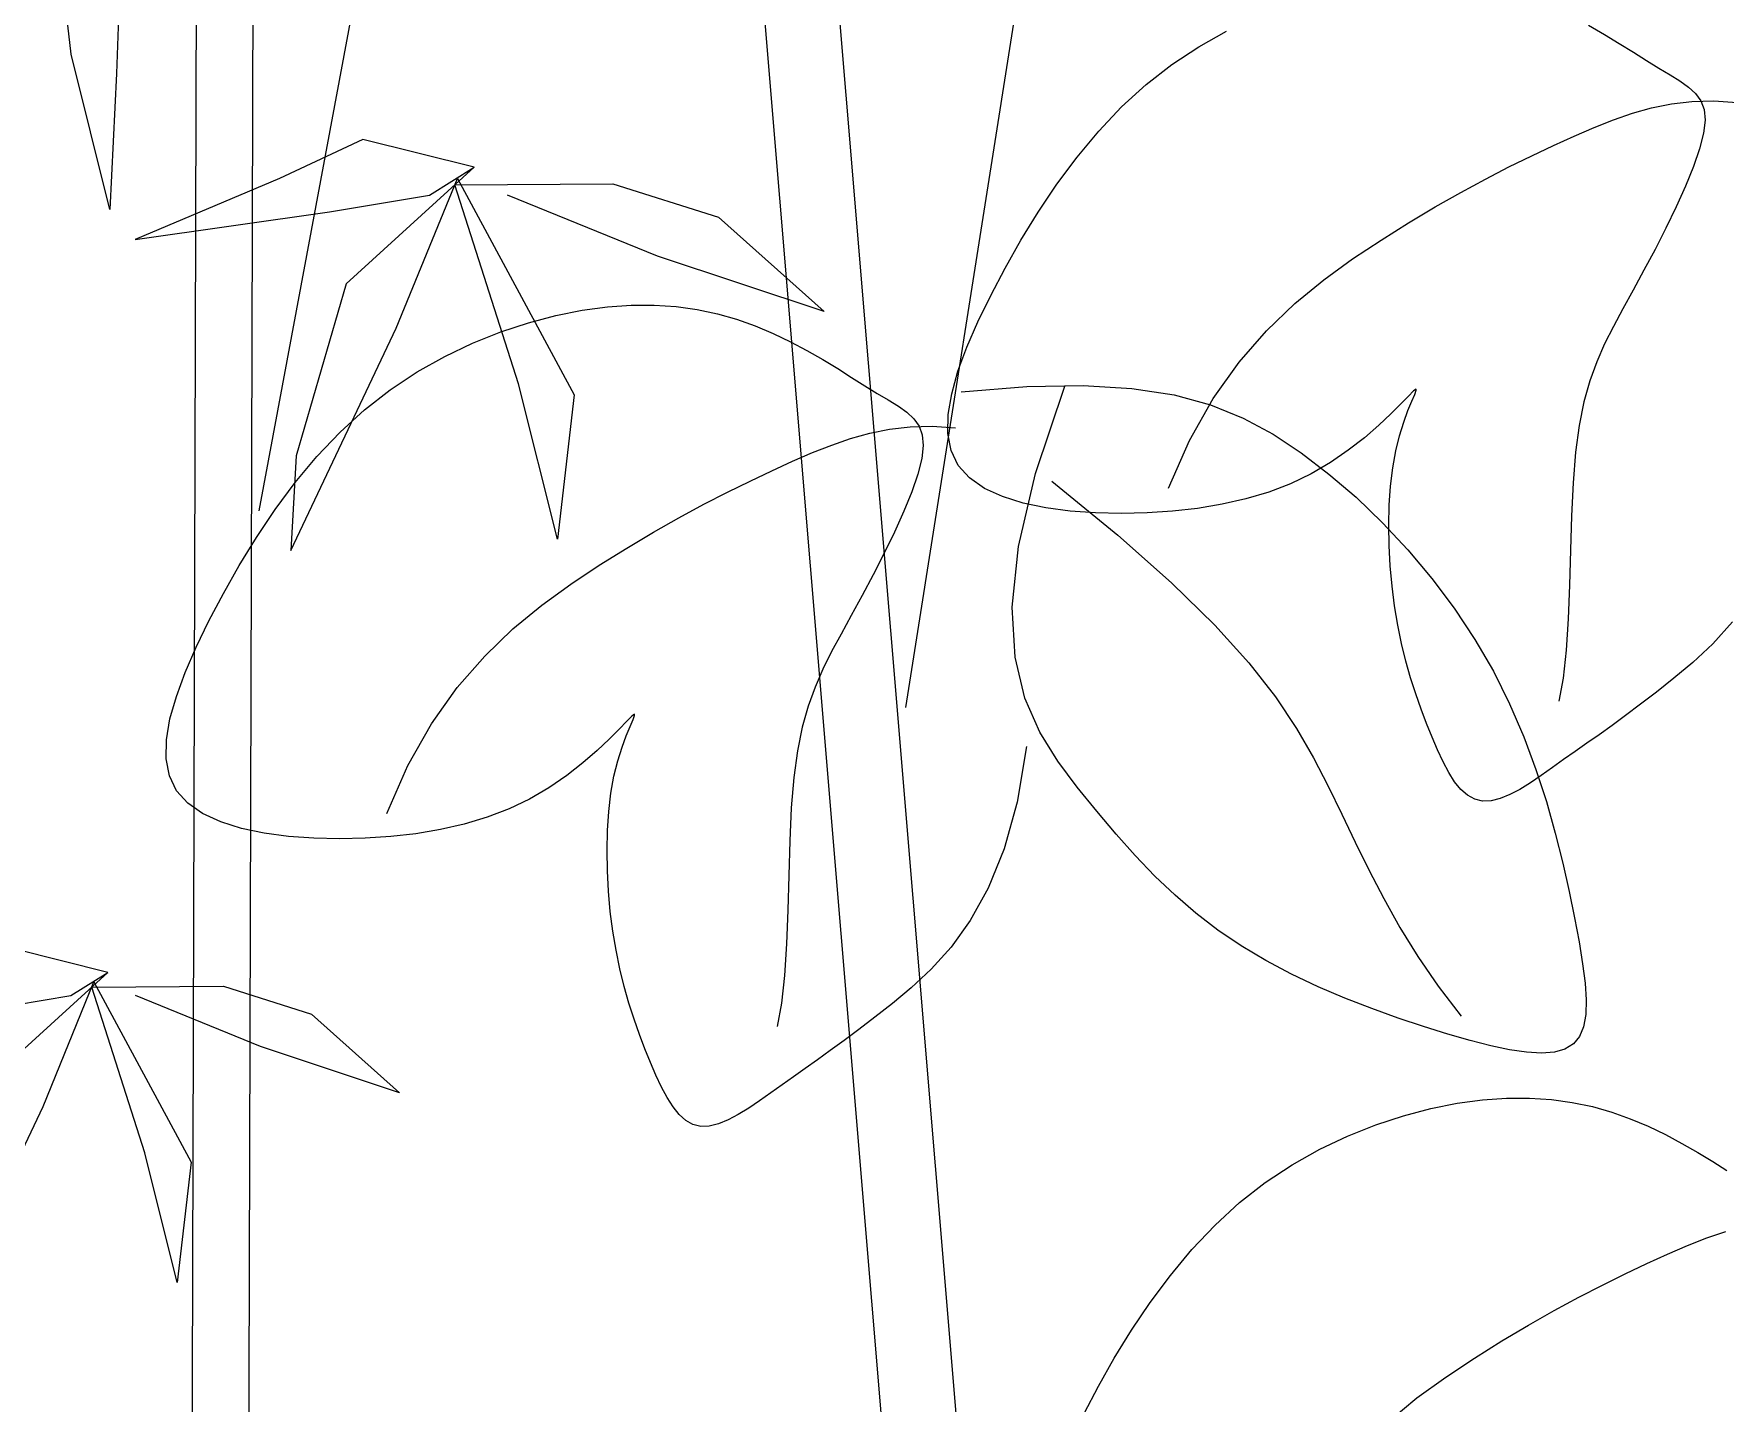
# Model space of a CAD drawing. Extents: x -1568 to -728, y -1287 to -990.
# Drawn here: x -1349.347 to -1347.82, y -1095.551 to -1094.314 of the extents above; entities that cross this region are included whole.
import ezdxf

# ---------------------------------------------------------------- set-up
doc = ezdxf.new("R2010")
doc.units = 0
doc.header["$LTSCALE"] = 5
doc.layers.get('0').update_dxf_attribs({"linetype": 'CONTINUOUS'})
doc.layers.add('LH', color=94, linetype='CONTINUOUS')
doc.layers.add('尺寸标注', color=2, linetype='CONTINUOUS')

# ---------------------------------------------------------------- blocks, each defined once
blk = doc.blocks.new('15')
at = {"layer": 'LH', "color": 38}
for p, q in [((-0.1817, 1.7315), (-0.1722, 1.726)), ((-0.4163, 1.7186), (-0.3997, 1.7279)), ((-0.1722, 1.726), (-0.1632, 1.7206)), ((-0.1632, 1.7206), (-0.1547, 1.7152)), ((-0.4325, 1.7079), (-0.4163, 1.7186)), ((-0.1547, 1.7152), (-0.1468, 1.7102)), ((-0.1468, 1.7102), (-0.1395, 1.7057)), ((-0.448, 1.6958), (-0.4325, 1.7079)), ((-0.1395, 1.7057), (-0.1327, 1.7016)), ((-0.1327, 1.7016), (-0.1267, 1.698)), ((-0.4627, 1.6823), (-0.448, 1.6958)), ((-0.1267, 1.698), (-0.1215, 1.6943)), ((-0.1215, 1.6943), (-0.1173, 1.6904)), ((-0.1173, 1.6904), (-0.1142, 1.6859)), ((-0.4765, 1.6677), (-0.4627, 1.6823)), ((-0.1553, 1.6786), (-0.1438, 1.6818)), ((-0.1438, 1.6818), (-0.1319, 1.6842)), ((-0.1319, 1.6842), (-0.1195, 1.6856)), ((-0.1195, 1.6856), (-0.1064, 1.6859)), ((-0.1142, 1.6859), (-0.1122, 1.6807)), ((-0.1122, 1.6807), (-0.1116, 1.6743)), ((-0.1064, 1.6859), (-0.0923, 1.685)), ((-0.1903, 1.6648), (-0.1784, 1.67)), ((-0.1784, 1.67), (-0.1668, 1.6746)), ((-0.1668, 1.6746), (-0.1553, 1.6786)), ((-0.1116, 1.6743), (-0.1125, 1.6665)), ((-0.4895, 1.6521), (-0.4765, 1.6677)), ((-0.2159, 1.6529), (-0.2028, 1.6591)), ((-0.2028, 1.6591), (-0.1903, 1.6648)), ((-0.1125, 1.6665), (-0.1149, 1.6571)), ((-0.5017, 1.6358), (-0.4895, 1.6521)), ((-0.2296, 1.6462), (-0.2159, 1.6529)), ((-0.1149, 1.6571), (-0.1186, 1.6464)), ((-0.2586, 1.6308), (-0.2438, 1.6389)), ((-0.2438, 1.6389), (-0.2296, 1.6462)), ((-0.1186, 1.6464), (-0.1233, 1.6347)), ((-0.5129, 1.619), (-0.5017, 1.6358)), ((-0.274, 1.6221), (-0.2586, 1.6308)), ((-0.1233, 1.6347), (-0.129, 1.6222)), ((-0.5233, 1.6021), (-0.5129, 1.619)), ((-0.29, 1.6125), (-0.274, 1.6221)), ((-0.129, 1.6222), (-0.1352, 1.6094)), ((-0.3066, 1.6022), (-0.29, 1.6125)), ((-0.1352, 1.6094), (-0.1417, 1.5965)), ((-0.5329, 1.5853), (-0.5233, 1.6021)), ((-0.3237, 1.5908), (-0.3066, 1.6022)), ((-0.3411, 1.5782), (-0.3237, 1.5908)), ((-0.1417, 1.5965), (-0.1484, 1.584)), ((-0.5415, 1.5688), (-0.5329, 1.5853)), ((-0.3585, 1.5639), (-0.3411, 1.5782)), ((-0.1484, 1.584), (-0.1549, 1.572)), ((-0.5492, 1.5529), (-0.5415, 1.5688)), ((-0.1549, 1.572), (-0.1611, 1.5608)), ((-0.8032, 1.5567), (-0.7874, 1.5599)), ((-0.7874, 1.5599), (-0.7722, 1.562)), ((-0.7722, 1.562), (-0.7578, 1.563)), ((-0.7578, 1.563), (-0.744, 1.563)), ((-0.744, 1.563), (-0.7308, 1.5621)), ((-0.7308, 1.5621), (-0.7181, 1.5604)), ((-0.7181, 1.5604), (-0.706, 1.5578)), ((-0.706, 1.5578), (-0.6944, 1.5545)), ((-0.3756, 1.5475), (-0.3585, 1.5639)), ((-0.1611, 1.5608), (-0.1668, 1.5502)), ((-0.8364, 1.5469), (-0.8196, 1.5524)), ((-0.8196, 1.5524), (-0.8032, 1.5567)), ((-0.6944, 1.5545), (-0.6832, 1.5506)), ((-0.6832, 1.5506), (-0.6724, 1.546)), ((-0.5559, 1.5377), (-0.5492, 1.5529)), ((-0.392, 1.5286), (-0.3756, 1.5475)), ((-0.1668, 1.5502), (-0.1721, 1.5397)), ((-0.8701, 1.5321), (-0.8533, 1.5402)), ((-0.8533, 1.5402), (-0.8364, 1.5469)), ((-0.6724, 1.546), (-0.662, 1.541)), ((-0.662, 1.541), (-0.6521, 1.5357)), ((-0.5612, 1.5232), (-0.5559, 1.5377)), ((-0.1721, 1.5397), (-0.1768, 1.5289)), ((-0.8867, 1.5228), (-0.8701, 1.5321)), ((-0.6521, 1.5357), (-0.6426, 1.5302)), ((-0.6426, 1.5302), (-0.6336, 1.5248)), ((-0.4076, 1.5068), (-0.392, 1.5286)), ((-0.1768, 1.5289), (-0.181, 1.5174)), ((-0.9029, 1.5121), (-0.8867, 1.5228)), ((-0.6336, 1.5248), (-0.6252, 1.5194)), ((-0.6252, 1.5194), (-0.6173, 1.5144)), ((-0.565, 1.5097), (-0.5612, 1.5232)), ((-0.181, 1.5174), (-0.1845, 1.5047)), ((-0.9184, 1.5), (-0.9029, 1.5121)), ((-0.6173, 1.5144), (-0.6099, 1.5099)), ((-0.6099, 1.5099), (-0.6032, 1.5059)), ((-0.5671, 1.4971), (-0.565, 1.5097)), ((-0.5593, 1.5108), (-0.5198, 1.514)), ((-0.5198, 1.514), (-0.4858, 1.5146)), ((-0.5146, 1.4616), (-0.497, 1.5143)), ((-0.4858, 1.5146), (-0.4565, 1.5129)), ((-0.4565, 1.5129), (-0.4312, 1.509)), ((-0.4312, 1.509), (-0.4092, 1.503)), ((-0.4218, 1.4816), (-0.4076, 1.5068)), ((-0.2901, 1.5083), (-0.2947, 1.5036)), ((-0.287, 1.5114), (-0.2901, 1.5083)), ((-0.2881, 1.5051), (-0.2863, 1.5093)), ((-0.2855, 1.5125), (-0.287, 1.5114)), ((-0.2863, 1.5093), (-0.2854, 1.5118)), ((-0.2854, 1.5118), (-0.2855, 1.5125)), ((-0.9331, 1.4865), (-0.9184, 1.5)), ((-0.6032, 1.5059), (-0.5971, 1.5022)), ((-0.5971, 1.5022), (-0.592, 1.4985)), ((-0.592, 1.4985), (-0.5877, 1.4946)), ((-0.5673, 1.4857), (-0.5671, 1.4971)), ((-0.4092, 1.503), (-0.3896, 1.495)), ((-0.3007, 1.4976), (-0.308, 1.4907)), ((-0.2947, 1.5036), (-0.3007, 1.4976)), ((-0.2929, 1.4926), (-0.2904, 1.4995)), ((-0.2904, 1.4995), (-0.2881, 1.5051)), ((-0.1845, 1.5047), (-0.1874, 1.4905)), ((-0.947, 1.4719), (-0.9331, 1.4865)), ((-0.6142, 1.486), (-0.6024, 1.4884)), ((-0.6024, 1.4884), (-0.59, 1.4898)), ((-0.59, 1.4898), (-0.5768, 1.4901)), ((-0.5877, 1.4946), (-0.5846, 1.4901)), ((-0.5846, 1.4901), (-0.5827, 1.4849)), ((-0.5768, 1.4901), (-0.5627, 1.4892)), ((-0.3896, 1.495), (-0.3716, 1.4854)), ((-0.308, 1.4907), (-0.3166, 1.4832)), ((-0.2955, 1.4844), (-0.2929, 1.4926)), ((-0.1874, 1.4905), (-0.1896, 1.4744)), ((-0.6488, 1.4742), (-0.6372, 1.4788)), ((-0.6372, 1.4788), (-0.6258, 1.4828)), ((-0.6258, 1.4828), (-0.6142, 1.486)), ((-0.5821, 1.4785), (-0.5829, 1.4707)), ((-0.5827, 1.4849), (-0.5821, 1.4785)), ((-0.5654, 1.4755), (-0.5673, 1.4857)), ((-0.4346, 1.4528), (-0.4218, 1.4816)), ((-0.3716, 1.4854), (-0.3547, 1.4741)), ((-0.3166, 1.4832), (-0.3263, 1.4756)), ((-0.2978, 1.4752), (-0.2955, 1.4844)), ((-0.96, 1.4563), (-0.947, 1.4719)), ((-0.6733, 1.4633), (-0.6608, 1.469)), ((-0.6608, 1.469), (-0.6488, 1.4742)), ((-0.5829, 1.4707), (-0.5853, 1.4613)), ((-0.5611, 1.4665), (-0.5654, 1.4755)), ((-0.5543, 1.459), (-0.5611, 1.4665)), ((-0.3547, 1.4741), (-0.338, 1.4613)), ((-0.337, 1.4682), (-0.3486, 1.4614)), ((-0.3263, 1.4756), (-0.337, 1.4682)), ((-0.2996, 1.465), (-0.2978, 1.4752)), ((-0.1896, 1.4744), (-0.191, 1.4561)), ((-0.9721, 1.44), (-0.96, 1.4563)), ((-0.7, 1.4504), (-0.6863, 1.4571)), ((-0.6863, 1.4571), (-0.6733, 1.4633)), ((-0.5853, 1.4613), (-0.589, 1.4506)), ((-0.5453, 1.4527), (-0.5543, 1.459)), ((-0.5248, 1.4176), (-0.5146, 1.4616)), ((-0.5048, 1.457), (-0.465, 1.4245)), ((-0.3486, 1.4614), (-0.361, 1.4555)), ((-0.338, 1.4613), (-0.3216, 1.4473)), ((-0.3009, 1.454), (-0.2996, 1.465)), ((-0.191, 1.4561), (-0.192, 1.4362)), ((-0.7142, 1.4431), (-0.7, 1.4504)), ((-0.589, 1.4506), (-0.5938, 1.4389)), ((-0.5344, 1.4477), (-0.5453, 1.4527)), ((-0.522, 1.4438), (-0.5344, 1.4477)), ((-0.388, 1.4464), (-0.4023, 1.4431)), ((-0.3742, 1.4505), (-0.388, 1.4464)), ((-0.361, 1.4555), (-0.3742, 1.4505)), ((-0.3216, 1.4473), (-0.3058, 1.432)), ((-0.3017, 1.4425), (-0.3009, 1.454)), ((-0.9834, 1.4232), (-0.9721, 1.44)), ((-0.7291, 1.435), (-0.7142, 1.4431)), ((-0.5938, 1.4389), (-0.5994, 1.4264)), ((-0.5083, 1.4409), (-0.522, 1.4438)), ((-0.4936, 1.439), (-0.5083, 1.4409)), ((-0.4784, 1.4379), (-0.4936, 1.439)), ((-0.4629, 1.4376), (-0.4784, 1.4379)), ((-0.4474, 1.4379), (-0.4629, 1.4376)), ((-0.4321, 1.4389), (-0.4474, 1.4379)), ((-0.417, 1.4406), (-0.4321, 1.4389)), ((-0.4023, 1.4431), (-0.417, 1.4406)), ((-0.302, 1.4305), (-0.3017, 1.4425)), ((-0.192, 1.4362), (-0.1926, 1.4154)), ((-0.7605, 1.4167), (-0.7445, 1.4263)), ((-0.7445, 1.4263), (-0.7291, 1.435)), ((-0.5994, 1.4264), (-0.6056, 1.4136)), ((-0.3058, 1.432), (-0.2905, 1.4157)), ((-0.3018, 1.4183), (-0.302, 1.4305)), ((-0.9938, 1.4063), (-0.9834, 1.4232)), ((-0.7771, 1.4064), (-0.7605, 1.4167)), ((-0.5285, 1.3811), (-0.5248, 1.4176)), ((-0.465, 1.4245), (-0.4327, 1.3958)), ((-0.3011, 1.406), (-0.3018, 1.4183)), ((-0.2905, 1.4157), (-0.2761, 1.3985)), ((-0.1926, 1.4154), (-0.1932, 1.3945)), ((-1.0033, 1.3895), (-0.9938, 1.4063)), ((-0.7942, 1.395), (-0.7771, 1.4064)), ((-0.6056, 1.4136), (-0.6122, 1.4007)), ((-0.3, 1.3938), (-0.3011, 1.406)), ((-0.8116, 1.3824), (-0.7942, 1.395)), ((-0.6122, 1.4007), (-0.6188, 1.3882)), ((-0.4327, 1.3958), (-0.4067, 1.3703)), ((-0.2761, 1.3985), (-0.2626, 1.3805)), ((-0.1932, 1.3945), (-0.194, 1.3742)), ((-1.012, 1.373), (-1.0033, 1.3895)), ((-0.6188, 1.3882), (-0.6254, 1.3762)), ((-0.2985, 1.3819), (-0.3, 1.3938)), ((-0.829, 1.3681), (-0.8116, 1.3824)), ((-0.6254, 1.3762), (-0.6315, 1.365)), ((-0.5268, 1.3511), (-0.5285, 1.3811)), ((-0.2965, 1.3704), (-0.2985, 1.3819)), ((-0.2626, 1.3805), (-0.2502, 1.3618)), ((-0.194, 1.3742), (-0.1952, 1.3553)), ((-1.0197, 1.3571), (-1.012, 1.373)), ((-0.846, 1.3517), (-0.829, 1.3681)), ((-0.6315, 1.365), (-0.6373, 1.3544)), ((-0.4067, 1.3703), (-0.3862, 1.3476)), ((-0.2942, 1.3593), (-0.2965, 1.3704)), ((-0.095, 1.3723), (-0.107, 1.359)), ((-1.0263, 1.3419), (-1.0197, 1.3571)), ((-0.6373, 1.3544), (-0.6425, 1.3439)), ((-0.2916, 1.3487), (-0.2942, 1.3593)), ((-0.2502, 1.3618), (-0.239, 1.3426)), ((-0.1952, 1.3553), (-0.197, 1.3385)), ((-0.107, 1.359), (-0.1189, 1.3479)), ((-0.8625, 1.3328), (-0.846, 1.3517)), ((-0.6425, 1.3439), (-0.6472, 1.3331)), ((-0.521, 1.3264), (-0.5268, 1.3511)), ((-0.3862, 1.3476), (-0.3701, 1.3271)), ((-0.2888, 1.3386), (-0.2916, 1.3487)), ((-0.1189, 1.3479), (-0.1303, 1.3384)), ((-1.0316, 1.3274), (-1.0263, 1.3419)), ((-0.2857, 1.329), (-0.2888, 1.3386)), ((-0.239, 1.3426), (-0.2292, 1.323)), ((-0.197, 1.3385), (-0.1996, 1.3245)), ((-0.1303, 1.3384), (-0.1408, 1.3301)), ((-1.0355, 1.3139), (-1.0316, 1.3274)), ((-0.878, 1.311), (-0.8625, 1.3328)), ((-0.6472, 1.3331), (-0.6514, 1.3216)), ((-0.512, 1.3059), (-0.521, 1.3264)), ((-0.3701, 1.3271), (-0.3575, 1.3082)), ((-0.2825, 1.3198), (-0.2857, 1.329)), ((-0.1408, 1.3301), (-0.1504, 1.3227)), ((-1.0376, 1.3013), (-1.0355, 1.3139)), ((-0.7574, 1.3156), (-0.7605, 1.3125)), ((-0.7585, 1.3093), (-0.7567, 1.3135)), ((-0.7559, 1.3167), (-0.7574, 1.3156)), ((-0.7567, 1.3135), (-0.7558, 1.316)), ((-0.7558, 1.316), (-0.7559, 1.3167)), ((-0.6514, 1.3216), (-0.6549, 1.3089)), ((-0.2792, 1.3111), (-0.2825, 1.3198)), ((-0.2292, 1.323), (-0.2207, 1.3032)), ((-0.1594, 1.316), (-0.1676, 1.31)), ((-0.1504, 1.3227), (-0.1594, 1.316)), ((-0.8923, 1.2858), (-0.878, 1.311)), ((-0.7651, 1.3078), (-0.7711, 1.3018)), ((-0.7605, 1.3125), (-0.7651, 1.3078)), ((-0.7634, 1.2968), (-0.7608, 1.3037)), ((-0.7608, 1.3037), (-0.7585, 1.3093)), ((-0.6549, 1.3089), (-0.6578, 1.2947)), ((-0.5011, 1.2884), (-0.512, 1.3059)), ((-0.3575, 1.3082), (-0.3473, 1.2905)), ((-0.2759, 1.3029), (-0.2792, 1.3111)), ((-0.2726, 1.2952), (-0.2759, 1.3029)), ((-0.2207, 1.3032), (-0.2134, 1.2835)), ((-0.1754, 1.3044), (-0.1827, 1.2992)), ((-0.1676, 1.31), (-0.1754, 1.3044)), ((-1.0378, 1.2899), (-1.0376, 1.3013)), ((-0.7784, 1.2949), (-0.787, 1.2874)), ((-0.7711, 1.3018), (-0.7784, 1.2949)), ((-0.766, 1.2886), (-0.7634, 1.2968)), ((-0.6578, 1.2947), (-0.66, 1.2786)), ((-0.52, 1.2972), (-0.5256, 1.2638)), ((-0.2693, 1.2881), (-0.2726, 1.2952)), ((-0.1898, 1.2943), (-0.1967, 1.2894)), ((-0.1827, 1.2992), (-0.1898, 1.2943)), ((-1.0358, 1.2797), (-1.0378, 1.2899)), ((-0.905, 1.257), (-0.8923, 1.2858)), ((-0.787, 1.2874), (-0.7967, 1.2798)), ((-0.7683, 1.2794), (-0.766, 1.2886)), ((-0.4894, 1.2729), (-0.5011, 1.2884)), ((-0.3473, 1.2905), (-0.3385, 1.2735)), ((-0.2659, 1.2817), (-0.2693, 1.2881)), ((-0.2134, 1.2835), (-0.2071, 1.2641)), ((-0.2035, 1.2846), (-0.2102, 1.2798)), ((-0.1967, 1.2894), (-0.2035, 1.2846)), ((-1.0315, 1.2707), (-1.0358, 1.2797)), ((-0.8074, 1.2724), (-0.819, 1.2656)), ((-0.7967, 1.2798), (-0.8074, 1.2724)), ((-0.7701, 1.2692), (-0.7683, 1.2794)), ((-0.66, 1.2786), (-0.6615, 1.2603)), ((-0.4777, 1.2583), (-0.4894, 1.2729)), ((-0.3385, 1.2735), (-0.3302, 1.2566)), ((-0.2623, 1.2761), (-0.2659, 1.2817)), ((-0.2585, 1.2715), (-0.2623, 1.2761)), ((-0.2167, 1.2754), (-0.223, 1.2715)), ((-0.2102, 1.2798), (-0.2167, 1.2754)), ((-1.0247, 1.2632), (-1.0315, 1.2707)), ((-1.0158, 1.2569), (-1.0247, 1.2632)), ((-0.819, 1.2656), (-0.8314, 1.2597)), ((-0.7714, 1.2582), (-0.7701, 1.2692)), ((-0.5256, 1.2638), (-0.5335, 1.2357)), ((-0.2545, 1.2679), (-0.2585, 1.2715)), ((-0.2502, 1.2655), (-0.2545, 1.2679)), ((-0.2455, 1.2643), (-0.2502, 1.2655)), ((-0.2404, 1.2645), (-0.2455, 1.2643)), ((-0.235, 1.2659), (-0.2404, 1.2645)), ((-0.2291, 1.2683), (-0.235, 1.2659)), ((-0.223, 1.2715), (-0.2291, 1.2683)), ((-0.2071, 1.2641), (-0.2018, 1.2452)), ((-1.0049, 1.2519), (-1.0158, 1.2569)), ((-0.8446, 1.2547), (-0.8584, 1.2506)), ((-0.8314, 1.2597), (-0.8446, 1.2547)), ((-0.7721, 1.2467), (-0.7714, 1.2582)), ((-0.6615, 1.2603), (-0.6624, 1.2404)), ((-0.4661, 1.2446), (-0.4777, 1.2583)), ((-0.3302, 1.2566), (-0.3221, 1.2397)), ((-0.9924, 1.248), (-1.0049, 1.2519)), ((-0.9787, 1.2451), (-0.9924, 1.248)), ((-0.9641, 1.2432), (-0.9787, 1.2451)), ((-0.9489, 1.2421), (-0.9641, 1.2432)), ((-0.9334, 1.2418), (-0.9489, 1.2421)), ((-0.9179, 1.2421), (-0.9334, 1.2418)), ((-0.9025, 1.2431), (-0.9179, 1.2421)), ((-0.8875, 1.2448), (-0.9025, 1.2431)), ((-0.8727, 1.2473), (-0.8875, 1.2448)), ((-0.8584, 1.2506), (-0.8727, 1.2473)), ((-0.7724, 1.2347), (-0.7721, 1.2467)), ((-0.4545, 1.2316), (-0.4661, 1.2446)), ((-0.2018, 1.2452), (-0.1972, 1.2271)), ((-0.7722, 1.2225), (-0.7724, 1.2347)), ((-0.6624, 1.2404), (-0.6631, 1.2196)), ((-0.5335, 1.2357), (-0.543, 1.2121)), ((-0.3221, 1.2397), (-0.3137, 1.2227)), ((-0.7716, 1.2102), (-0.7722, 1.2225)), ((-0.4427, 1.2193), (-0.4545, 1.2316)), ((-0.3137, 1.2227), (-0.3049, 1.2057)), ((-0.1972, 1.2271), (-0.1934, 1.21)), ((-0.6631, 1.2196), (-0.6637, 1.1987)), ((-0.543, 1.2121), (-0.5538, 1.1926)), ((-0.4306, 1.2078), (-0.4427, 1.2193)), ((-0.7705, 1.198), (-0.7716, 1.2102)), ((-0.418, 1.1969), (-0.4306, 1.2078)), ((-0.3049, 1.2057), (-0.2953, 1.1884)), ((-0.1934, 1.21), (-0.1902, 1.1941)), ((-0.7689, 1.1861), (-0.7705, 1.198)), ((-0.6637, 1.1987), (-0.6644, 1.1784)), ((-0.5538, 1.1926), (-0.5654, 1.1765)), ((-0.4048, 1.1868), (-0.418, 1.1969)), ((-0.1902, 1.1941), (-0.1874, 1.1796)), ((-0.767, 1.1746), (-0.7689, 1.1861)), ((-0.3908, 1.1773), (-0.4048, 1.1868)), ((-0.2953, 1.1884), (-0.2845, 1.1709)), ((-0.7647, 1.1635), (-0.767, 1.1746)), ((-0.6644, 1.1784), (-0.6656, 1.1595)), ((-0.5654, 1.1765), (-0.5774, 1.1632)), ((-0.376, 1.1685), (-0.3908, 1.1773)), ((-0.2845, 1.1709), (-0.2723, 1.1531)), ((-0.1874, 1.1796), (-0.1853, 1.1665)), ((-0.7621, 1.1529), (-0.7647, 1.1635)), ((-0.5774, 1.1632), (-0.5893, 1.1521)), ((-0.3604, 1.1603), (-0.376, 1.1685)), ((-0.1853, 1.1665), (-0.1838, 1.1549)), ((-0.7592, 1.1428), (-0.7621, 1.1529)), ((-0.6656, 1.1595), (-0.6674, 1.1427)), ((-0.5893, 1.1521), (-0.6007, 1.1426)), ((-0.3444, 1.1527), (-0.3604, 1.1603)), ((-0.3283, 1.1458), (-0.3444, 1.1527)), ((-0.2723, 1.1531), (-0.2584, 1.1349)), ((-0.1838, 1.1549), (-0.1831, 1.1447)), ((-0.7561, 1.1332), (-0.7592, 1.1428)), ((-0.6674, 1.1427), (-0.6701, 1.1287)), ((-0.6007, 1.1426), (-0.6112, 1.1343)), ((-0.3121, 1.1395), (-0.3283, 1.1458)), ((-0.1831, 1.1447), (-0.1834, 1.136)), ((-0.7529, 1.124), (-0.7561, 1.1332)), ((-0.6112, 1.1343), (-0.6209, 1.1269)), ((-0.2963, 1.1338), (-0.3121, 1.1395)), ((-0.281, 1.1287), (-0.2963, 1.1338)), ((-0.1834, 1.136), (-0.1847, 1.1286)), ((-0.7497, 1.1153), (-0.7529, 1.124)), ((-0.6298, 1.1202), (-0.6381, 1.1142)), ((-0.6209, 1.1269), (-0.6298, 1.1202)), ((-0.2665, 1.1242), (-0.281, 1.1287)), ((-0.253, 1.1203), (-0.2665, 1.1242)), ((-0.2405, 1.1171), (-0.253, 1.1203)), ((-0.1871, 1.1227), (-0.1908, 1.1182)), ((-0.1847, 1.1286), (-0.1871, 1.1227)), ((-0.7463, 1.1071), (-0.7497, 1.1153)), ((-0.6381, 1.1142), (-0.6458, 1.1086)), ((-0.2292, 1.1147), (-0.2405, 1.1171)), ((-0.219, 1.1132), (-0.2292, 1.1147)), ((-0.21, 1.1127), (-0.219, 1.1132)), ((-0.2023, 1.1133), (-0.21, 1.1127)), ((-0.1959, 1.1151), (-0.2023, 1.1133)), ((-0.1908, 1.1182), (-0.1959, 1.1151)), ((-0.743, 1.0994), (-0.7463, 1.1071)), ((-0.7397, 1.0923), (-0.743, 1.0994)), ((-0.6532, 1.1034), (-0.6602, 1.0985)), ((-0.6458, 1.1086), (-0.6532, 1.1034)), ((-0.7363, 1.0859), (-0.7397, 1.0923)), ((-0.6671, 1.0936), (-0.6739, 1.0888)), ((-0.6602, 1.0985), (-0.6671, 1.0936)), ((-0.7327, 1.0803), (-0.7363, 1.0859)), ((-0.729, 1.0757), (-0.7327, 1.0803)), ((-0.6871, 1.0796), (-0.6935, 1.0757)), ((-0.6806, 1.084), (-0.6871, 1.0796)), ((-0.6739, 1.0888), (-0.6806, 1.084)), ((-0.293, 1.075), (-0.2766, 1.0794)), ((-0.2766, 1.0794), (-0.2608, 1.0825)), ((-0.2608, 1.0825), (-0.2456, 1.0846)), ((-0.2456, 1.0846), (-0.2311, 1.0856)), ((-0.2311, 1.0856), (-0.2173, 1.0856)), ((-0.2173, 1.0856), (-0.2041, 1.0848)), ((-0.2041, 1.0848), (-0.1915, 1.083)), ((-0.1915, 1.083), (-0.1794, 1.0805)), ((-0.1794, 1.0805), (-0.1678, 1.0772)), ((-0.725, 1.0721), (-0.729, 1.0757)), ((-0.7207, 1.0697), (-0.725, 1.0721)), ((-0.716, 1.0685), (-0.7207, 1.0697)), ((-0.7054, 1.0701), (-0.7109, 1.0687)), ((-0.6996, 1.0725), (-0.7054, 1.0701)), ((-0.6935, 1.0757), (-0.6996, 1.0725)), ((-0.3267, 1.0628), (-0.3098, 1.0695)), ((-0.3098, 1.0695), (-0.293, 1.075)), ((-0.1678, 1.0772), (-0.1566, 1.0732)), ((-0.1566, 1.0732), (-0.1458, 1.0687)), ((-0.7109, 1.0687), (-0.716, 1.0685)), ((-0.3435, 1.0548), (-0.3267, 1.0628)), ((-0.1458, 1.0687), (-0.1354, 1.0637)), ((-0.1354, 1.0637), (-0.1255, 1.0583)), ((-0.3601, 1.0454), (-0.3435, 1.0548)), ((-0.1255, 1.0583), (-0.116, 1.0529)), ((-0.116, 1.0529), (-0.107, 1.0474)), ((-0.3763, 1.0348), (-0.3601, 1.0454)), ((-0.107, 1.0474), (-0.0986, 1.0421)), ((-0.3918, 1.0227), (-0.3763, 1.0348)), ((-0.4065, 1.0092), (-0.3918, 1.0227)), ((-0.4204, 0.9945), (-0.4065, 1.0092)), ((-0.1222, 0.9968), (-0.1106, 1.0015)), ((-0.1106, 1.0015), (-0.0991, 1.0054)), ((-0.4334, 0.9789), (-0.4204, 0.9945)), ((-0.1466, 0.986), (-0.1342, 0.9916)), ((-0.1342, 0.9916), (-0.1222, 0.9968)), ((-0.4455, 0.9626), (-0.4334, 0.9789)), ((-0.1734, 0.973), (-0.1597, 0.9798)), ((-0.1597, 0.9798), (-0.1466, 0.986)), ((-0.1876, 0.9657), (-0.1734, 0.973)), ((-0.4568, 0.9459), (-0.4455, 0.9626)), ((-0.2179, 0.9489), (-0.2024, 0.9577)), ((-0.2024, 0.9577), (-0.1876, 0.9657)), ((-0.2339, 0.9394), (-0.2179, 0.9489)), ((-0.4672, 0.929), (-0.4568, 0.9459)), ((-0.2504, 0.929), (-0.2339, 0.9394)), ((-0.4767, 0.9122), (-0.4672, 0.929)), ((-0.2676, 0.9177), (-0.2504, 0.929)), ((-0.285, 0.9051), (-0.2676, 0.9177)), ((-0.4853, 0.8957), (-0.4767, 0.9122)), ((-0.3024, 0.8908), (-0.285, 0.9051))]:
    blk.add_line(p, q, dxfattribs=at)
blk = doc.blocks.new('tree104')
at = {"color": 0}
for points in [[(5374.8, 17346.5), (6821.1, 0)], [(5156.1, 17328.3), (6600.8, 0)], [(4279, 16367.1), (4232.1, 0)], [(4445.3, 16366.6), (4398.4, 0)], [(6340.4, 6079.8), (7467.9, 13227.3)], [(4440.8, 6657.7), (4954.1, 9409.7)], [(4030.4, 8191.3), (4020.9, 7943.8), (4001.8, 7544.1), (3887.6, 8000.9), (3868.5, 8172.2)], [(5071.9, 7667.8), (4745.4, 7749.3), (4500.5, 7635.1), (4076.1, 7455.6), (4647.5, 7537.2), (4941.3, 7586.2), (5071.9, 7667.8), (4696.4, 7325.1), (4549.5, 6819.3), (4533.2, 6541.9), (4843.4, 7194.6), (5022.9, 7635.1), (5365.8, 6998.8), (5316.8, 6574.5), (5202.5, 7031.4), (5015.1, 7615.9), (5480, 7618.8), (5790.2, 7520.9), (6100.4, 7243.5), (5610.6, 7406.7), (5169.9, 7586.2)], [(3995.7, 5301.1), (3723.6, 5369.1), (3519.6, 5273.9), (3165.9, 5124.3), (3642, 5192.3), (3886.9, 5233.1), (3995.7, 5301.1), (3682.8, 5015.5), (3560.4, 4594), (3546.8, 4362.9), (3805.3, 4906.8), (3954.9, 5273.9), (4240.6, 4743.6), (4199.8, 4390.1), (4104.6, 4770.8), (3948.4, 5257.9), (4335.8, 5260.3), (4594.3, 5178.7), (4852.8, 4947.6), (4444.7, 5083.5), (4077.3, 5233.1)]]:
    blk.add_lwpolyline(points, dxfattribs=at)

msp = doc.modelspace()

# ---------------------------------------------------------------- block references
at = {"color": 74, "xscale": 0.0003072000003157882, "yscale": 0.0003071999999519903, "zscale": 0.0003072000000000001}
msp.add_blockref('tree104', (-1350.50724, -1096.79048), dxfattribs=at)
at = {"layer": '尺寸标注', "color": 3, "xscale": 1.5, "yscale": 1.5, "zscale": 1.5}
msp.add_blockref('15', (-1347.67051, -1096.90389), dxfattribs=at)

doc.saveas('drawing.dxf')
